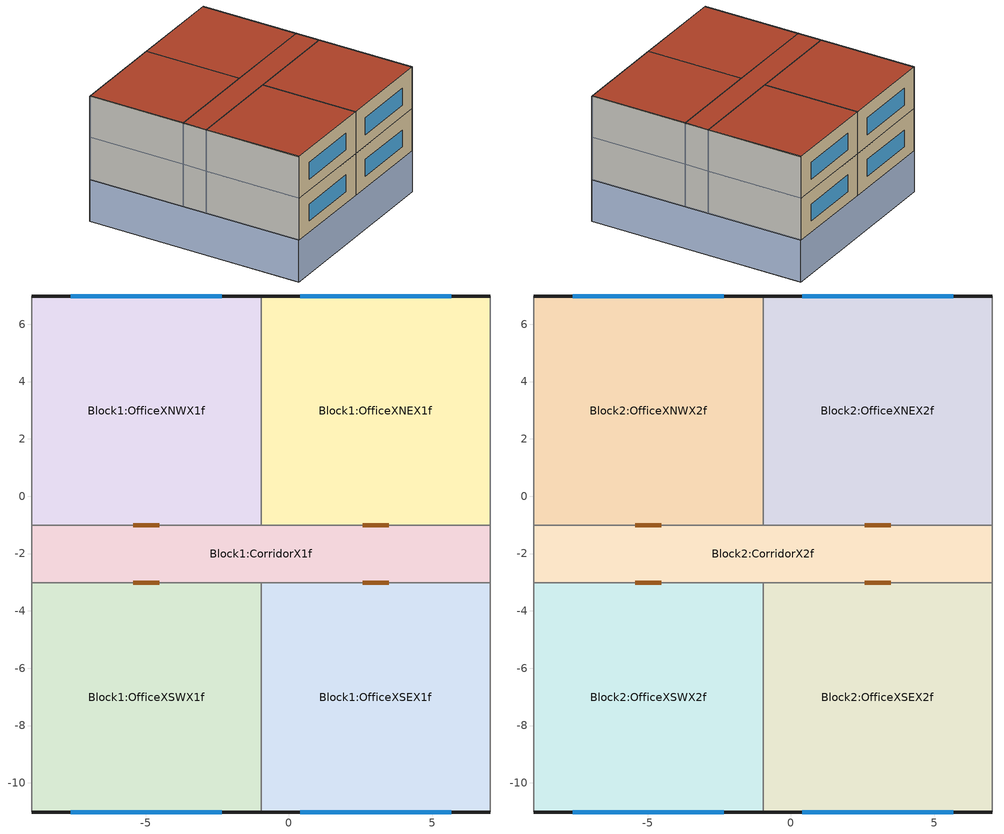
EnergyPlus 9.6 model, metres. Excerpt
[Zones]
Block1:OfficeXSWX1f
 floor adiabatic (Project internal floor): -0.98,-11.02 -8.98,-11.02 -8.98,-3.02 -0.98,-3.02 z3.5
 wall outside (Wall_layer): -8.98,-11.02 -0.98,-11.02 z3.5:7
 wall to Block1:OfficeXSEX1f (Project partition): -0.98,-11.02 -0.98,-3.02 z3.5:7
 wall to Block1:CorridorX1f (Project partition): -0.98,-3.02 -8.98,-3.02 z3.5:7
 wall adiabatic (Project partition): -8.98,-3.02 -8.98,-11.02 z3.5:7
 window (Trp LoE (e2=e5=.1) Clr 3mm/13mm Arg - 1002): -7.61,-11.02 -2.35,-11.02 z4.44:5.86
 door inside (Project internal door): -4.53,-3.02 -5.43,-3.02 z3.6:5.7
Block1:OfficeXSEX1f
 floor adiabatic (Project internal floor): 7.02,-11.02 -0.98,-11.02 -0.98,-3.02 7.02,-3.02 z3.5
 wall outside (Wall_layer): -0.98,-11.02 7.02,-11.02 z3.5:7
 wall adiabatic (Project partition): 7.02,-11.02 7.02,-3.02 z3.5:7
 wall to Block1:CorridorX1f (Project partition): 7.02,-3.02 -0.98,-3.02 z3.5:7
 window (Trp LoE (e2=e5=.1) Clr 3mm/13mm Arg - 1002): 0.39,-11.02 5.65,-11.02 z4.44:5.86
 door inside (Project internal door): 3.47,-3.02 2.57,-3.02 z3.6:5.7
Block1:CorridorX1f
 floor adiabatic (Project internal floor): 7.02,-3.02 -8.98,-3.02 -8.98,-1.02 7.02,-1.02 z3.5
 wall to Block1:OfficeXNWX1f (Project partition_Rev): -0.98,-1.02 -8.98,-1.02 z3.5:7
 wall to Block1:OfficeXNEX1f (Project partition_Rev): 7.02,-1.02 -0.98,-1.02 z3.5:7
 wall adiabatic (Project partition): 7.02,-3.02 7.02,-1.02 / -8.98,-1.02 -8.98,-3.02 z3.5:7
 door inside (Project internal door_Rev): -4.53,-1.02 -5.43,-1.02 / 3.47,-1.02 2.57,-1.02 z3.6:5.7
Block1:OfficeXNWX1f
 floor adiabatic (Project internal floor): -0.98,-1.02 -8.98,-1.02 -8.98,6.98 -0.98,6.98 z3.5
 wall outside (Wall_layer): -0.98,6.98 -8.98,6.98 z3.5:7
 wall to Block1:OfficeXNEX1f (Project partition): -0.98,-1.02 -0.98,6.98 z3.5:7
 wall adiabatic (Project partition): -8.98,6.98 -8.98,-1.02 z3.5:7
 window (Trp LoE (e2=e5=.1) Clr 3mm/13mm Arg - 1002): -2.35,6.98 -7.61,6.98 z4.44:5.86
Block1:OfficeXNEX1f
 floor adiabatic (Project internal floor): 7.02,-1.02 -0.98,-1.02 -0.98,6.98 7.02,6.98 z3.5
 wall outside (Wall_layer): 7.02,6.98 -0.98,6.98 z3.5:7
 wall adiabatic (Project partition): 7.02,-1.02 7.02,6.98 z3.5:7
 window (Trp LoE (e2=e5=.1) Clr 3mm/13mm Arg - 1002): 5.65,6.98 0.39,6.98 z4.44:5.86
Block2:OfficeXSWX2f
 floor to Block1:OfficeXSWX1f (Project internal floor_Reversed_Rev): -0.98,-11.02 -8.98,-11.02 -8.98,-3.02 -0.98,-3.02 z7
 wall outside (Wall_layer): -8.98,-11.02 -0.98,-11.02 z7:10.5
 wall to Block2:OfficeXSEX2f (Project partition): -0.98,-11.02 -0.98,-3.02 z7:10.5
 wall to Block2:CorridorX2f (Project partition): -0.98,-3.02 -8.98,-3.02 z7:10.5
 wall adiabatic (Project partition): -8.98,-3.02 -8.98,-11.02 z7:10.5
 window (Trp LoE (e2=e5=.1) Clr 3mm/13mm Arg - 1002): -7.61,-11.02 -2.35,-11.02 z7.94:9.36
 door inside (Project internal door): -4.53,-3.02 -5.43,-3.02 z7.1:9.2
 roof outside (Roof_layer): -8.98,-11.02 -0.98,-11.02 -0.98,-3.02 -8.98,-3.02 z10.5
Block2:OfficeXSEX2f
 floor to Block1:OfficeXSEX1f (Project internal floor_Reversed_Rev): 7.02,-11.02 -0.98,-11.02 -0.98,-3.02 7.02,-3.02 z7
 wall outside (Wall_layer): -0.98,-11.02 7.02,-11.02 z7:10.5
 wall adiabatic (Project partition): 7.02,-11.02 7.02,-3.02 z7:10.5
 wall to Block2:CorridorX2f (Project partition): 7.02,-3.02 -0.98,-3.02 z7:10.5
 window (Trp LoE (e2=e5=.1) Clr 3mm/13mm Arg - 1002): 0.39,-11.02 5.65,-11.02 z7.94:9.36
 door inside (Project internal door): 3.47,-3.02 2.57,-3.02 z7.1:9.2
 roof outside (Roof_layer): -0.98,-11.02 7.02,-11.02 7.02,-3.02 -0.98,-3.02 z10.5
Block2:OfficeXNWX2f
 floor to Block1:OfficeXNWX1f (Project internal floor_Reversed_Rev): -0.98,-1.02 -8.98,-1.02 -8.98,6.98 -0.98,6.98 z7
 wall outside (Wall_layer): -0.98,6.98 -8.98,6.98 z7:10.5
 wall to Block2:OfficeXNEX2f (Project partition): -0.98,-1.02 -0.98,6.98 z7:10.5
 wall adiabatic (Project partition): -8.98,6.98 -8.98,-1.02 z7:10.5
 wall to Block2:CorridorX2f (Project partition): -8.98,-1.02 -0.98,-1.02 z7:10.5
 window (Trp LoE (e2=e5=.1) Clr 3mm/13mm Arg - 1002): -2.35,6.98 -7.61,6.98 z7.94:9.36
 door inside (Project internal door): -5.43,-1.02 -4.53,-1.02 z7.1:9.2
 roof outside (Roof_layer): -8.98,-1.02 -0.98,-1.02 -0.98,6.98 -8.98,6.98 z10.5
Block2:OfficeXNEX2f
 floor to Block1:OfficeXNEX1f (Project internal floor_Reversed_Rev): 7.02,-1.02 -0.98,-1.02 -0.98,6.98 7.02,6.98 z7
 wall outside (Wall_layer): 7.02,6.98 -0.98,6.98 z7:10.5
 wall adiabatic (Project partition): 7.02,-1.02 7.02,6.98 z7:10.5
 wall to Block2:CorridorX2f (Project partition): -0.98,-1.02 7.02,-1.02 z7:10.5
 window (Trp LoE (e2=e5=.1) Clr 3mm/13mm Arg - 1002): 5.65,6.98 0.39,6.98 z7.94:9.36
 door inside (Project internal door): 2.57,-1.02 3.47,-1.02 z7.1:9.2
 roof outside (Roof_layer): -0.98,-1.02 7.02,-1.02 7.02,6.98 -0.98,6.98 z10.5
Block2:CorridorX2f
 floor to Block1:CorridorX1f (Project internal floor_Reversed_Rev): 7.02,-3.02 -8.98,-3.02 -8.98,-1.02 7.02,-1.02 z7
 wall adiabatic (Project partition): 7.02,-3.02 7.02,-1.02 / -8.98,-1.02 -8.98,-3.02 z7:10.5
 roof outside (Roof_layer): -8.98,-3.02 7.02,-3.02 7.02,-1.02 -8.98,-1.02 z10.5
shading: -9.08,6.98 -9.08,-11.02 / 7.12,-11.02 7.12,6.98 z3.5:10.5; -9.08,-11.02 7.12,-11.02 / 7.12,-11.02 7.12,6.98 / 7.12,6.98 -9.08,6.98 / -9.08,6.98 -9.08,-11.02 z0:3.5; 7.12,-11.02 -9.08,-11.02 -9.08,6.98 7.12,6.98 z0; -9.08,-11.02 7.12,-11.02 7.12,6.98 -9.08,6.98 z3.5
[Building]
Building: North Axis=0; Terrain=Suburbs; Loads Convergence Tolerance Value=0.04; Temperature Convergence Tolerance Value=0.4; Solar Distribution=FullExterior; Maximum Number of Warmup Days=25; Minimum Number of Warmup Days=6
[Site:Location]
Larnaca/Larnax Airp. - - MN8 WMO#=176090: Latitude {deg}=34.88; Longitude {deg}=33.63; Time Zone {hr}=2; Elevation {m}=3
[SizingPeriod:DesignDay] Day of Month=15; Humidity Condition Type=WetBulb; Barometric Pressure=97924.4; Rain Indicator=No; Snow Indicator=No
Name | Month | Day Type | Maximum DryBulb Temperature | Daily DryBulb Temperature Range | Wetbulb or DewPoint at Maximum DryBulb | Wind Speed | Wind Direction | Daylight Saving Time Indicator | Solar Model Indicator | Sky Clearness
Summer Design Day in Untitled (01-01:31-12) Giu | 6 | SummerDesignDay | 31.8 | 11.1 | 22.9 | 0 | 0 | Yes | ASHRAEClearSky | 0.98
Summer Design Day in Untitled (01-01:31-12) Lug | 7 | SummerDesignDay | 32.1 | 11 | 22.8 | 0 | 0 | Yes | ASHRAEClearSky | 0.98
Summer Design Day in Untitled (01-01:31-12) Ago | 8 | SummerDesignDay | 32.8 | 11.5 | 23.5 | 0 | 0 | Yes | ASHRAEClearSky | 0.98
Summer Design Day in Untitled (01-01:31-12) Set | 9 | SummerDesignDay | 29 | 11.5 | 20.2 | 0 | 0 | Yes | ASHRAEClearSky | 0.98
Winter Design Day in Untitled (01-01:31-12) | 1 | WinterDesignDay | -5.9 | 0 | -5.9 | 0.6 | 300 | No |  | 0
[Site:GroundTemperature:BuildingSurface]
18, 18, 18, 18, 18, 18, 18, 18, 18, 18, 18, 18
[Site:GroundTemperature:FCfactorMethod]
January Ground Temperature=1.99; February Ground Temperature=1.11; March Ground Temperature=2.67; April Ground Temperature=5.12; May Ground Temperature=11.52; June Ground Temperature=16.46; July Ground Temperature=19.79; August Ground Temperature=20.81; September Ground Temperature=19.08; October Ground Temperature=15.24; November Ground Temperature=10.12; December Ground Temperature=5.36
[Site:GroundTemperature:Shallow]
14, 14, 14, 14, 14, 14, 14, 14, 14, 14, 14, 14
[Site:GroundTemperature:Deep]
14, 14, 14, 14, 14, 14, 14, 14, 14, 14, 14, 14
[Site:GroundReflectance]
0.2, 0.2, 0.2, 0.2, 0.2, 0.2, 0.2, 0.2, 0.2, 0.2, 0.2, 0.2
[Site:GroundReflectance:SnowModifier]
2, 2
[Material] Roughness=Rough; Thermal Absorptance=0.9
Name | Thickness | Conductivity | Density | Specific Heat | Solar Absorptance | Visible Absorptance
Cast Concrete (Dense)_.1 | 0.1 | 1.4 | 2100 | 840 | 0.6 | 0.6
Gypsum Plasterboard_.025 | 0.025 | 0.25 | 900 | 1000 | 0.5 | 0.5
Painted Oak_.035 | 0.035 | 0.19 | 700 | 2390 | 0.5 | 0.5
Brickwork Outer_.1 | 0.1 | 0.84 | 1700 | 800 | 0.7 | 0.7
_InsulationEX_.01 | 0.499768 | 0.034 | 35 | 1400 | 0.6 | 0.6
Concrete Block (Medium)_.1 | 0.1 | 0.51 | 1400 | 1000 | 0.6 | 0.6
Gypsum Plastering_.013 | 0.013 | 0.4 | 1000 | 1000 | 0.5 | 0.5
Asphalt 1_.01 | 0.01 | 0.7 | 2100 | 1000 | 0.85 | 0.9
_InsulationEX_Roof_.01 | 0.679734 | 0.04 | 12 | 840 | 0.6 | 0.6
Plasterboard_.013 | 0.013 | 0.25 | 2800 | 896 | 0.5 | 0.5
[Material:NoMass] Roughness=Rough; Thermal Absorptance=0.9; Solar Absorptance=0.7; Visible Absorptance=0.7
Name | Thermal Resistance
5_RVAL_2; 6_RVAL_2 | 0.15
11_RVAL_3 | 0.18
[WindowMaterial:Glazing] Optical Data Type=SpectralAverage; Thickness=0.003; Infrared Transmittance at Normal Incidence=0; Conductivity=0.9; Dirt Correction Factor for Solar and Visible Transmittance=1
Name | Solar Transmittance at Normal Incidence | Front Side Solar Reflectance at Normal Incidence | Back Side Solar Reflectance at Normal Incidence | Visible Transmittance at Normal Incidence | Front Side Visible Reflectance at Normal Incidence | Back Side Visible Reflectance at Normal Incidence | Front Side Infrared Hemispherical Emissivity | Back Side Infrared Hemispherical Emissivity
2 | 0.837 | 0.075 | 0.075 | 0.898 | 0.081 | 0.081 | 0.84 | 0.84
40 | 0.63 | 0.19 | 0.22 | 0.85 | 0.056 | 0.079 | 0.84 | 0.1
41 | 0.63 | 0.22 | 0.19 | 0.85 | 0.079 | 0.056 | 0.1 | 0.84
[WindowMaterial:Gas]
1004: Gas Type=Argon; Thickness=0.013
[WindowMaterial:Blind]
20002: Slat Orientation=Horizontal; Slat Width=0.025; Slat Separation=0.01875; Slat Thickness=0.001; Slat Angle=45; Slat Conductivity=0.9; Slat Beam Solar Transmittance=0; Front Side Slat Beam Solar Reflectance=0.5; Back Side Slat Beam Solar Reflectance=0.5; Slat Diffuse Solar Transmittance=0; Front Side Slat Diffuse Solar Reflectance=0.5; Back Side Slat Diffuse Solar Reflectance=0.5; Slat Beam Visible Transmittance=0; Front Side Slat Beam Visible Reflectance=0.5; Back Side Slat Beam Visible Reflectance=0.5; Slat Diffuse Visible Transmittance=0; Front Side Slat Diffuse Visible Reflectance=0.5; Back Side Slat Diffuse Visible Reflectance=0.5; Slat Infrared Hemispherical Transmittance=0; Front Side Slat Infrared Hemispherical Emissivity=0.9; Back Side Slat Infrared Hemispherical Emissivity=0.9; Blind to Glass Distance=0.05; Blind Top Opening Multiplier=0.5; Blind Bottom Opening Multiplier=0.5; Blind Left Side Opening Multiplier=0.5; Blind Right Side Opening Multiplier=0.5; Minimum Slat Angle=0; Maximum Slat Angle=180
[Construction]
Project internal floor; Project internal floor_Reversed_Rev: Cast Concrete (Dense)_.1
Project partition: Gypsum Plasterboard_.025, 5_RVAL_2, Gypsum Plasterboard_.025
Project partition_Rev: Gypsum Plasterboard_.025, 6_RVAL_2, Gypsum Plasterboard_.025
Project internal door; Project internal door_Rev: Painted Oak_.035
Wall_layer: Brickwork Outer_.1, _InsulationEX_.01, Concrete Block (Medium)_.1, Gypsum Plastering_.013
Roof_layer: Asphalt 1_.01, _InsulationEX_Roof_.01, 11_RVAL_3, Plasterboard_.013
Trp LoE (e2=e5=.1) Clr 3mm/13mm Arg - 1002: 40, 1004, 2, 1004, 41
Trp LoE (e2=e5=.1) Clr 3mm/13mm Arg - 2002: 40, 1004, 2, 1004, 41, 20002
[Zone] Type=1; Multiplier=1; Zone Inside Convection Algorithm=TARP; Part of Total Floor Area=Yes
Name | Volume | Floor Area
Block1:OfficeXSWX1f; Block1:OfficeXSEX1f; Block1:OfficeXNWX1f; Block1:OfficeXNEX1f; Block2:OfficeXSWX2f; Block2:OfficeXSEX2f; Block2:OfficeXNWX2f; Block2:OfficeXNEX2f | 205.5664 | 60.4607
Block1:CorridorX1f; Block2:CorridorX2f | 99.6965 | 29.3225
[WindowShadingControl] Shading Type=InteriorBlind; Construction with Shading=Trp LoE (e2=e5=.1) Clr 3mm/13mm Arg - 2002; Shading Control Type=OnIfHighOutdoorAirTempAndHighHorizontalSolar; Schedule=_Summer_Ventilation; Setpoint=27.8409; Shading Control Is Scheduled=Yes; Glare Control Is Active=No; Type of Slat Angle Control for Blinds=FixedSlatAngle; Setpoint 2=120.402; Multiple Surface Control Type=Group
Name | Zone | Fenestration Surface 1
11001 | Block1:OfficeXSWX1f | Block1:OfficeXSWX1f_Wall_5_0_0_0_0_0_Win
21001 | Block1:OfficeXSEX1f | Block1:OfficeXSEX1f_Wall_5_0_0_0_0_0_Win
31001 | Block2:OfficeXSWX2f | Block2:OfficeXSWX2f_Wall_5_0_0_0_0_0_Win
41001 | Block2:OfficeXSEX2f | Block2:OfficeXSEX2f_Wall_5_0_0_0_0_0_Win
51001 | Block2:OfficeXNWX2f | Block2:OfficeXNWX2f_Wall_3_0_0_0_0_0_Win
61001 | Block2:OfficeXNEX2f | Block2:OfficeXNEX2f_Wall_3_0_0_0_0_0_Win
11002 | Block1:OfficeXNWX1f | Block1:OfficeXNWX1f_Wall_3_0_0_0_0_0_Win
11003 | Block1:OfficeXNEX1f | Block1:OfficeXNEX1f_Wall_3_0_0_0_0_0_Win
[PEOPLE] Number of People Schedule=16798-1_OpenOff_Occ; Number of People Calculation Method=People/Area; People per Floor Area=0.0588; Fraction Radiant=0.3; Sensible Heat Fraction=AutoCalculate; Carbon Dioxide Generation Rate=3.82e-08; Enable ASHRAE 55 Comfort Warnings=No; Mean Radiant Temperature Calculation Type=ZoneAveraged; Work Efficiency Schedule=Work efficiency; Clothing Insulation Calculation Method=ClothingInsulationSchedule; Air Velocity Schedule=Default Air Velocity for Comfort Calculations; Thermal Comfort Model 1 Type=Fanger
Name | Zone or ZoneList or Space or SpaceList | Activity Level Schedule | Clothing Insulation Schedule
People Block1:OfficeXSWX1f | Block1:OfficeXSWX1f | Activity Schedule 285 | Clothing Schedule 285
People Block1:OfficeXSEX1f | Block1:OfficeXSEX1f | Activity Schedule 292 | Clothing Schedule 292
People Block1:OfficeXNWX1f | Block1:OfficeXNWX1f | Activity Schedule 299 | Clothing Schedule 299
People Block1:OfficeXNEX1f | Block1:OfficeXNEX1f | Activity Schedule 306 | Clothing Schedule 306
People Block1:CorridorX1f | Block1:CorridorX1f | Activity Schedule 313 | Clothing Schedule 313
People Block2:OfficeXSWX2f | Block2:OfficeXSWX2f | Activity Schedule 337 | Clothing Schedule 337
People Block2:OfficeXSEX2f | Block2:OfficeXSEX2f | Activity Schedule 344 | Clothing Schedule 344
People Block2:OfficeXNWX2f | Block2:OfficeXNWX2f | Activity Schedule 351 | Clothing Schedule 351
People Block2:OfficeXNEX2f | Block2:OfficeXNEX2f | Activity Schedule 358 | Clothing Schedule 358
People Block2:CorridorX2f | Block2:CorridorX2f | Activity Schedule 365 | Clothing Schedule 365
[Lights] Schedule=16798-1_activationOcc; Design Level Calculation Method=Watts/Area; Watts per Zone Floor Area=8.60117; Return Air Fraction=0; Fraction Radiant=0.42; Fraction Visible=0.18; Fraction Replaceable=1
Name | Zone or ZoneList or Space or SpaceList | EndUse Subcategory
Block1:OfficeXSWX1f General lighting | Block1:OfficeXSWX1f | ELECTRIC EQUIPMENT#Block1:OfficeXSWX1f#GeneralLights
Block1:OfficeXSEX1f General lighting | Block1:OfficeXSEX1f | ELECTRIC EQUIPMENT#Block1:OfficeXSEX1f#GeneralLights
Block1:OfficeXNWX1f General lighting | Block1:OfficeXNWX1f | ELECTRIC EQUIPMENT#Block1:OfficeXNWX1f#GeneralLights
Block1:OfficeXNEX1f General lighting | Block1:OfficeXNEX1f | ELECTRIC EQUIPMENT#Block1:OfficeXNEX1f#GeneralLights
Block1:CorridorX1f General lighting | Block1:CorridorX1f | ELECTRIC EQUIPMENT#Block1:CorridorX1f#GeneralLights
Block2:OfficeXSWX2f General lighting | Block2:OfficeXSWX2f | ELECTRIC EQUIPMENT#Block2:OfficeXSWX2f#GeneralLights
Block2:OfficeXSEX2f General lighting | Block2:OfficeXSEX2f | ELECTRIC EQUIPMENT#Block2:OfficeXSEX2f#GeneralLights
Block2:OfficeXNWX2f General lighting | Block2:OfficeXNWX2f | ELECTRIC EQUIPMENT#Block2:OfficeXNWX2f#GeneralLights
Block2:OfficeXNEX2f General lighting | Block2:OfficeXNEX2f | ELECTRIC EQUIPMENT#Block2:OfficeXNEX2f#GeneralLights
Block2:CorridorX2f General lighting | Block2:CorridorX2f | ELECTRIC EQUIPMENT#Block2:CorridorX2f#GeneralLights
[OtherEquipment] Fuel Type=Electricity; Schedule=Office_OpenOff_Equip; Design Level Calculation Method=Watts/Area; Power per Zone Floor Area=11.77; Fraction Latent=0; Fraction Radiant=0.2; Fraction Lost=0; Carbon Dioxide Generation Rate=0; EndUse Subcategory=General
Name | Zone or ZoneList or Space or SpaceList
Block1:OfficeXSWX1f Equipment gain | Block1:OfficeXSWX1f
Block1:OfficeXSEX1f Equipment gain | Block1:OfficeXSEX1f
Block1:OfficeXNWX1f Equipment gain | Block1:OfficeXNWX1f
Block1:OfficeXNEX1f Equipment gain | Block1:OfficeXNEX1f
Block1:CorridorX1f Equipment gain | Block1:CorridorX1f
Block2:OfficeXSWX2f Equipment gain | Block2:OfficeXSWX2f
Block2:OfficeXSEX2f Equipment gain | Block2:OfficeXSEX2f
Block2:OfficeXNWX2f Equipment gain | Block2:OfficeXNWX2f
Block2:OfficeXNEX2f Equipment gain | Block2:OfficeXNEX2f
Block2:CorridorX2f Equipment gain | Block2:CorridorX2f
[ZoneContaminantSourceAndSink:Generic:Constant] Design Generation Rate=1e-06; Generation Schedule=16798-1_OpenOff_Occ; Design Removal Coefficient=0; Removal Schedule=16798-1_OpenOff_Occ
Name | Zone
Block1:OfficeXSWX1f Contaminant | Block1:OfficeXSWX1f
Block1:OfficeXSEX1f Contaminant | Block1:OfficeXSEX1f
Block1:OfficeXNWX1f Contaminant | Block1:OfficeXNWX1f
Block1:OfficeXNEX1f Contaminant | Block1:OfficeXNEX1f
Block1:CorridorX1f Contaminant | Block1:CorridorX1f
Block2:OfficeXSWX2f Contaminant | Block2:OfficeXSWX2f
Block2:OfficeXSEX2f Contaminant | Block2:OfficeXSEX2f
Block2:OfficeXNWX2f Contaminant | Block2:OfficeXNWX2f
Block2:OfficeXNEX2f Contaminant | Block2:OfficeXNEX2f
Block2:CorridorX2f Contaminant | Block2:CorridorX2f
[Daylighting:Controls] Daylighting Method=SplitFlux; Availability Schedule=On; Lighting Control Type=Continuous; Minimum Input Power Fraction for Continuous or ContinuousOff Dimming Control=0.1; Minimum Light Output Fraction for Continuous or ContinuousOff Dimming Control=0.1; Number of Stepped Control Steps=1; Probability Lighting will be Reset When Needed in Manual Stepped Control=1; Glare Calculation Azimuth Angle of View Direction Clockwise from Zone yAxis=0; Maximum Allowable Discomfort Glare Index=22; DElight Gridding Resolution=1; Fraction of Lights Controlled by Reference Point 1=1; Illuminance Setpoint at Reference Point 1=300
Name | Zone or Space | Glare Calculation Daylighting Reference Point | Daylighting Reference Point 1
Block1:OfficeXSWX1f | Block1:OfficeXSWX1f | Block1:OfficeXSWX1f Ref Point 1 | Block1:OfficeXSWX1f Ref Point 1
Block1:OfficeXSEX1f | Block1:OfficeXSEX1f | Block1:OfficeXSEX1f Ref Point 1 | Block1:OfficeXSEX1f Ref Point 1
Block1:OfficeXNWX1f | Block1:OfficeXNWX1f | Block1:OfficeXNWX1f Ref Point 1 | Block1:OfficeXNWX1f Ref Point 1
Block1:OfficeXNEX1f | Block1:OfficeXNEX1f | Block1:OfficeXNEX1f Ref Point 1 | Block1:OfficeXNEX1f Ref Point 1
Block1:CorridorX1f | Block1:CorridorX1f | Block1:CorridorX1f Ref Point 1 | Block1:CorridorX1f Ref Point 1
Block2:OfficeXSWX2f | Block2:OfficeXSWX2f | Block2:OfficeXSWX2f Ref Point 1 | Block2:OfficeXSWX2f Ref Point 1
Block2:OfficeXSEX2f | Block2:OfficeXSEX2f | Block2:OfficeXSEX2f Ref Point 1 | Block2:OfficeXSEX2f Ref Point 1
Block2:OfficeXNWX2f | Block2:OfficeXNWX2f | Block2:OfficeXNWX2f Ref Point 1 | Block2:OfficeXNWX2f Ref Point 1
Block2:OfficeXNEX2f | Block2:OfficeXNEX2f | Block2:OfficeXNEX2f Ref Point 1 | Block2:OfficeXNEX2f Ref Point 1
Block2:CorridorX2f | Block2:CorridorX2f | Block2:CorridorX2f Ref Point 1 | Block2:CorridorX2f Ref Point 1
[ZoneInfiltration:DesignFlowRate] Schedule=On 24/7; Design Flow Rate Calculation Method=AirChanges/Hour; Air Changes per Hour=0.2; Constant Term Coefficient=1; Temperature Term Coefficient=0; Velocity Term Coefficient=0; Velocity Squared Term Coefficient=0
Name | Zone or ZoneList | Design Flow Rate
Block1:OfficeXSWX1f Infiltration | Block1:OfficeXSWX1f | 0.039971
Block1:OfficeXSEX1f Infiltration | Block1:OfficeXSEX1f | 0.039971
Block1:OfficeXNWX1f Infiltration | Block1:OfficeXNWX1f | 0.039971
Block1:OfficeXNEX1f Infiltration | Block1:OfficeXNEX1f | 0.039971
Block1:CorridorX1f Infiltration | Block1:CorridorX1f | 0.019385
Block2:OfficeXSWX2f Infiltration | Block2:OfficeXSWX2f | 0.039971
Block2:OfficeXSEX2f Infiltration | Block2:OfficeXSEX2f | 0.039971
Block2:OfficeXNWX2f Infiltration | Block2:OfficeXNWX2f | 0.039971
Block2:OfficeXNEX2f Infiltration | Block2:OfficeXNEX2f | 0.039971
Block2:CorridorX2f Infiltration | Block2:CorridorX2f | 0.019385
[ZoneVentilation:DesignFlowRate] Schedule=_Summer_Ventilation; Design Flow Rate Calculation Method=AirChanges/Hour; Air Changes per Hour=0.272749; Ventilation Type=NATURAL; Fan Pressure Rise=0; Fan Total Efficiency=1; Constant Term Coefficient=1; Temperature Term Coefficient=0; Velocity Term Coefficient=0; Velocity Squared Term Coefficient=0; Minimum Indoor Temperature=24; Maximum Indoor Temperature=100; Delta Temperature=0; Minimum Outdoor Temperature=-100; Maximum Outdoor Temperature=28; Maximum Wind Speed=40
Name | Zone or ZoneList | Design Flow Rate
Block1:OfficeXSWX1f Nat Vent | Block1:OfficeXSWX1f | 0.342611
Block1:OfficeXSEX1f Nat Vent | Block1:OfficeXSEX1f | 0.342611
Block1:OfficeXNWX1f Nat Vent | Block1:OfficeXNWX1f | 0.342611
Block1:OfficeXNEX1f Nat Vent | Block1:OfficeXNEX1f | 0.342611
Block1:CorridorX1f Nat Vent | Block1:CorridorX1f | 0.166161
Block2:OfficeXSWX2f Nat Vent | Block2:OfficeXSWX2f | 0.342611
Block2:OfficeXSEX2f Nat Vent | Block2:OfficeXSEX2f | 0.342611
Block2:OfficeXNWX2f Nat Vent | Block2:OfficeXNWX2f | 0.342611
Block2:OfficeXNEX2f Nat Vent | Block2:OfficeXNEX2f | 0.342611
Block2:CorridorX2f Nat Vent | Block2:CorridorX2f | 0.166161
[DesignSpecification:OutdoorAir] Outdoor Air Method=Sum; Outdoor Air Flow per Person=0.008; Outdoor Air Flow per Zone Floor Area=.0008; Outdoor Air Flow per Zone=0; Outdoor Air Flow Air Changes per Hour=0; Outdoor Air Schedule=16798-1_activationOcc
Block1:OfficeXSWX1f; Block1:OfficeXSEX1f; Block1:OfficeXNWX1f; Block1:OfficeXNEX1f; Block1:CorridorX1f; Block2:OfficeXSWX2f; Block2:OfficeXSEX2f; Block2:OfficeXNWX2f; Block2:OfficeXNEX2f; Block2:CorridorX2f
[DesignSpecification:ZoneAirDistribution] Zone Air Distribution Effectiveness in Cooling Mode=1; Zone Air Distribution Effectiveness in Heating Mode=1
Block1:OfficeXSWX1f; Block1:OfficeXSEX1f; Block1:OfficeXNWX1f; Block1:OfficeXNEX1f; Block1:CorridorX1f; Block2:OfficeXSWX2f; Block2:OfficeXSEX2f; Block2:OfficeXNWX2f; Block2:OfficeXNEX2f; Block2:CorridorX2f
[Sizing:Zone] Zone Cooling Design Supply Air Temperature Input Method=SupplyAirTemperature; Zone Cooling Design Supply Air Temperature=12; Zone Cooling Design Supply Air Temperature Difference=0; Zone Heating Design Supply Air Temperature Input Method=SupplyAirTemperature; Zone Heating Design Supply Air Temperature=35; Zone Heating Design Supply Air Temperature Difference=0; Zone Cooling Design Supply Air Humidity Ratio=0.0077; Zone Heating Design Supply Air Humidity Ratio=0.0156; Zone Heating Sizing Factor=1.25; Zone Cooling Sizing Factor=1.15; Cooling Design Air Flow Method=DesignDay; Cooling Minimum Air Flow Fraction=0; Heating Design Air Flow Method=DesignDay
Name | Design Specification Outdoor Air Object | Design Specification Zone Air Distribution Object
Block1:OfficeXSWX1f | Block1:OfficeXSWX1f | Block1:OfficeXSWX1f
Block1:OfficeXSEX1f | Block1:OfficeXSEX1f | Block1:OfficeXSEX1f
Block1:OfficeXNWX1f | Block1:OfficeXNWX1f | Block1:OfficeXNWX1f
Block1:OfficeXNEX1f | Block1:OfficeXNEX1f | Block1:OfficeXNEX1f
Block1:CorridorX1f | Block1:CorridorX1f | Block1:CorridorX1f
Block2:OfficeXSWX2f | Block2:OfficeXSWX2f | Block2:OfficeXSWX2f
Block2:OfficeXSEX2f | Block2:OfficeXSEX2f | Block2:OfficeXSEX2f
Block2:OfficeXNWX2f | Block2:OfficeXNWX2f | Block2:OfficeXNWX2f
Block2:OfficeXNEX2f | Block2:OfficeXNEX2f | Block2:OfficeXNEX2f
Block2:CorridorX2f | Block2:CorridorX2f | Block2:CorridorX2f
[ZoneControl:Thermostat] Control Type Schedule=Zone Control Type Sched
Name | Zone or ZoneList | Control 1
Block1:OfficeXSWX1f Thermostat | Block1:OfficeXSWX1f | Dual Setpoint - Zone Block1:OfficeXSWX1f
Block1:OfficeXSEX1f Thermostat | Block1:OfficeXSEX1f | Dual Setpoint - Zone Block1:OfficeXSEX1f
Block1:OfficeXNWX1f Thermostat | Block1:OfficeXNWX1f | Dual Setpoint - Zone Block1:OfficeXNWX1f
Block1:OfficeXNEX1f Thermostat | Block1:OfficeXNEX1f | Dual Setpoint - Zone Block1:OfficeXNEX1f
Block1:CorridorX1f Thermostat | Block1:CorridorX1f | Dual Setpoint - Zone Block1:CorridorX1f
Block2:OfficeXSWX2f Thermostat | Block2:OfficeXSWX2f | Dual Setpoint - Zone Block2:OfficeXSWX2f
Block2:OfficeXSEX2f Thermostat | Block2:OfficeXSEX2f | Dual Setpoint - Zone Block2:OfficeXSEX2f
Block2:OfficeXNWX2f Thermostat | Block2:OfficeXNWX2f | Dual Setpoint - Zone Block2:OfficeXNWX2f
Block2:OfficeXNEX2f Thermostat | Block2:OfficeXNEX2f | Dual Setpoint - Zone Block2:OfficeXNEX2f
Block2:CorridorX2f Thermostat | Block2:CorridorX2f | Dual Setpoint - Zone Block2:CorridorX2f
[ThermostatSetpoint:DualSetpoint]
Name | Heating Setpoint Temperature Schedule | Cooling Setpoint Temperature Schedule
Dual Setpoint - Zone Block1:OfficeXSWX1f | Block1:OfficeXSWX1f Heating Setpoint Schedule | Block1:OfficeXSWX1f Cooling SP Sch
Dual Setpoint - Zone Block1:OfficeXSEX1f | Block1:OfficeXSEX1f Heating Setpoint Schedule | Block1:OfficeXSEX1f Cooling SP Sch
Dual Setpoint - Zone Block1:OfficeXNWX1f | Block1:OfficeXNWX1f Heating Setpoint Schedule | Block1:OfficeXNWX1f Cooling SP Sch
Dual Setpoint - Zone Block1:OfficeXNEX1f | Block1:OfficeXNEX1f Heating Setpoint Schedule | Block1:OfficeXNEX1f Cooling SP Sch
Dual Setpoint - Zone Block1:CorridorX1f | Block1:CorridorX1f Heating Setpoint Schedule | Block1:CorridorX1f Cooling SP Sch
Dual Setpoint - Zone Block2:OfficeXSWX2f | Block2:OfficeXSWX2f Heating Setpoint Schedule | Block2:OfficeXSWX2f Cooling SP Sch
Dual Setpoint - Zone Block2:OfficeXSEX2f | Block2:OfficeXSEX2f Heating Setpoint Schedule | Block2:OfficeXSEX2f Cooling SP Sch
Dual Setpoint - Zone Block2:OfficeXNWX2f | Block2:OfficeXNWX2f Heating Setpoint Schedule | Block2:OfficeXNWX2f Cooling SP Sch
Dual Setpoint - Zone Block2:OfficeXNEX2f | Block2:OfficeXNEX2f Heating Setpoint Schedule | Block2:OfficeXNEX2f Cooling SP Sch
Dual Setpoint - Zone Block2:CorridorX2f | Block2:CorridorX2f Heating Setpoint Schedule | Block2:CorridorX2f Cooling SP Sch
[ZoneHVAC:IdealLoadsAirSystem] Maximum Heating Supply Air Temperature=35; Minimum Cooling Supply Air Temperature=12; Maximum Heating Supply Air Humidity Ratio=0.0156; Minimum Cooling Supply Air Humidity Ratio=0.0077; Heating Limit=LimitCapacity; Maximum Heating Air Flow Rate=Autosize; Maximum Sensible Heating Capacity=Autosize; Cooling Limit=LimitFlowRateAndCapacity; Maximum Cooling Air Flow Rate=Autosize; Maximum Total Cooling Capacity=Autosize; Dehumidification Control Type=Humidistat; Humidification Control Type=None; Outdoor Air Economizer Type=NoEconomizer; Heat Recovery Type=Sensible; Sensible Heat Recovery Effectiveness=0.9; Latent Heat Recovery Effectiveness=0.65
Name | Heating Availability Schedule | Cooling Availability Schedule | Design Specification Outdoor Air Object
Block1:OfficeXSWX1f Ideal Loads Air | Block1:OfficeXSWX1f Heating Availability Sch | Block1:OfficeXSWX1f Cooling Availability Sch | Block1:OfficeXSWX1f
Block1:OfficeXSEX1f Ideal Loads Air | Block1:OfficeXSEX1f Heating Availability Sch | Block1:OfficeXSEX1f Cooling Availability Sch | Block1:OfficeXSEX1f
Block1:OfficeXNWX1f Ideal Loads Air | Block1:OfficeXNWX1f Heating Availability Sch | Block1:OfficeXNWX1f Cooling Availability Sch | Block1:OfficeXNWX1f
Block1:OfficeXNEX1f Ideal Loads Air | Block1:OfficeXNEX1f Heating Availability Sch | Block1:OfficeXNEX1f Cooling Availability Sch | Block1:OfficeXNEX1f
Block1:CorridorX1f Ideal Loads Air | Block1:CorridorX1f Heating Availability Sch | Block1:CorridorX1f Cooling Availability Sch | Block1:CorridorX1f
Block2:OfficeXSWX2f Ideal Loads Air | Block2:OfficeXSWX2f Heating Availability Sch | Block2:OfficeXSWX2f Cooling Availability Sch | Block2:OfficeXSWX2f
Block2:OfficeXSEX2f Ideal Loads Air | Block2:OfficeXSEX2f Heating Availability Sch | Block2:OfficeXSEX2f Cooling Availability Sch | Block2:OfficeXSEX2f
Block2:OfficeXNWX2f Ideal Loads Air | Block2:OfficeXNWX2f Heating Availability Sch | Block2:OfficeXNWX2f Cooling Availability Sch | Block2:OfficeXNWX2f
Block2:OfficeXNEX2f Ideal Loads Air | Block2:OfficeXNEX2f Heating Availability Sch | Block2:OfficeXNEX2f Cooling Availability Sch | Block2:OfficeXNEX2f
Block2:CorridorX2f Ideal Loads Air | Block2:CorridorX2f Heating Availability Sch | Block2:CorridorX2f Cooling Availability Sch | Block2:CorridorX2f
[Zone equipment]
Block1:OfficeXSWX1f: Block1:OfficeXSWX1f Ideal Loads Air
Block1:OfficeXSEX1f: Block1:OfficeXSEX1f Ideal Loads Air
Block1:OfficeXNWX1f: Block1:OfficeXNWX1f Ideal Loads Air
Block1:OfficeXNEX1f: Block1:OfficeXNEX1f Ideal Loads Air
Block1:CorridorX1f: Block1:CorridorX1f Ideal Loads Air
Block2:OfficeXSWX2f: Block2:OfficeXSWX2f Ideal Loads Air
Block2:OfficeXSEX2f: Block2:OfficeXSEX2f Ideal Loads Air
Block2:OfficeXNWX2f: Block2:OfficeXNWX2f Ideal Loads Air
Block2:OfficeXNEX2f: Block2:OfficeXNEX2f Ideal Loads Air
Block2:CorridorX2f: Block2:CorridorX2f Ideal Loads Air
[EnergyManagementSystem:Sensor]
ZoneTemp_Sensor_Block1_OfficeXSWX1f: Block1:OfficeXSWX1f; Zone Mean Air Temperature
ZoneTemp_Sensor_Block1_OfficeXSEX1f: Block1:OfficeXSEX1f; Zone Mean Air Temperature
ZoneTemp_Sensor_Block1_OfficeXNWX1f: Block1:OfficeXNWX1f; Zone Mean Air Temperature
ZoneTemp_Sensor_Block1_OfficeXNEX1f: Block1:OfficeXNEX1f; Zone Mean Air Temperature
ZoneTemp_Sensor_Block1_CorridorX1f: Block1:CorridorX1f; Zone Mean Air Temperature
ZoneTemp_Sensor_Block2_OfficeXSWX2f: Block2:OfficeXSWX2f; Zone Mean Air Temperature
ZoneTemp_Sensor_Block2_OfficeXSEX2f: Block2:OfficeXSEX2f; Zone Mean Air Temperature
ZoneTemp_Sensor_Block2_OfficeXNWX2f: Block2:OfficeXNWX2f; Zone Mean Air Temperature
ZoneTemp_Sensor_Block2_OfficeXNEX2f: Block2:OfficeXNEX2f; Zone Mean Air Temperature
ZoneTemp_Sensor_Block2_CorridorX2f: Block2:CorridorX2f; Zone Mean Air Temperature
T_out_sensor: Environment; Site Outdoor Air Drybulb Temperature
Rad_sensor: Environment; Site Direct Solar Radiation Rate per Area
DistrictHeating_sensor: Facility; DistrictHeating:Facility
DistrictCooling_sensor: Facility; DistrictCooling:Facility
Electricity_sensor: Facility; Electricity:Facility
CoolingAvail_Block1_OfficeXSWX1f: Block1:OfficeXSWX1f Cooling Availability Sch; Schedule Value
CoolingAvail_Block1_OfficeXSEX1f: Block1:OfficeXSEX1f Cooling Availability Sch; Schedule Value
CoolingAvail_Block1_OfficeXNWX1f: Block1:OfficeXNWX1f Cooling Availability Sch; Schedule Value
CoolingAvail_Block1_OfficeXNEX1f: Block1:OfficeXNEX1f Cooling Availability Sch; Schedule Value
CoolingAvail_Block2_OfficeXSWX2f: Block2:OfficeXSWX2f Cooling Availability Sch; Schedule Value
CoolingAvail_Block2_OfficeXSEX2f: Block2:OfficeXSEX2f Cooling Availability Sch; Schedule Value
CoolingAvail_Block2_OfficeXNWX2f: Block2:OfficeXNWX2f Cooling Availability Sch; Schedule Value
CoolingAvail_Block2_OfficeXNEX2f: Block2:OfficeXNEX2f Cooling Availability Sch; Schedule Value
GHI_sensor: Environment; Site Horizontal Infrared Radiation Rate per Area
[EnergyManagementSystem:Actuator]
VentControl_SummerSchedule: _Summer_Ventilation; Schedule:Compact; Schedule Value
[EnergyManagementSystem:ProgramCallingManager]
Assign_Temp_FMU_Manager: AfterPredictorAfterHVACManagers; Assign_Temp_FMU
Assign_Energy_Variables_Manager: AfterPredictorAfterHVACManagers; Assign_Energy_Variables
NAT_VENT_MANAGER: InsideHVACSystemIterationLoop; NAT_VENT_LOGIC
NIGHT_FLUSH_MANAGER_Block1_OfficeXSWX1f: AfterPredictorAfterHVACManagers; NIGHT_FLUSH_LOGIC_Block1_OfficeXSWX1f
NIGHT_FLUSH_MANAGER_Block1_OfficeXSEX1f: AfterPredictorAfterHVACManagers; NIGHT_FLUSH_LOGIC_Block1_OfficeXSEX1f
NIGHT_FLUSH_MANAGER_Block1_OfficeXNWX1f: AfterPredictorAfterHVACManagers; NIGHT_FLUSH_LOGIC_Block1_OfficeXNWX1f
NIGHT_FLUSH_MANAGER_Block1_OfficeXNEX1f: AfterPredictorAfterHVACManagers; NIGHT_FLUSH_LOGIC_Block1_OfficeXNEX1f
NIGHT_FLUSH_MANAGER_Block2_OfficeXSWX2f: AfterPredictorAfterHVACManagers; NIGHT_FLUSH_LOGIC_Block2_OfficeXSWX2f
NIGHT_FLUSH_MANAGER_Block2_OfficeXSEX2f: AfterPredictorAfterHVACManagers; NIGHT_FLUSH_LOGIC_Block2_OfficeXSEX2f
NIGHT_FLUSH_MANAGER_Block2_OfficeXNWX2f: AfterPredictorAfterHVACManagers; NIGHT_FLUSH_LOGIC_Block2_OfficeXNWX2f
NIGHT_FLUSH_MANAGER_Block2_OfficeXNEX2f: AfterPredictorAfterHVACManagers; NIGHT_FLUSH_LOGIC_Block2_OfficeXNEX2f
[EnergyManagementSystem:Program]
Assign_Temp_FMU: Set ZoneTemp_Block1_OfficeXSWX1f = ZoneTemp_Sensor_Block1_OfficeXSWX1f; Set ZoneTemp_Block1_OfficeXSEX1f = ZoneTemp_Sensor_Block1_OfficeXSEX1f; Set ZoneTemp_Block1_OfficeXNWX1f = ZoneTemp_Sensor_Block1_OfficeXNWX1f; Set ZoneTemp_Block1_OfficeXNEX1f = ZoneTemp_Sensor_Block1_OfficeXNEX1f; Set ZoneTemp_Block1_CorridorX1f = ZoneTemp_Sensor_Block1_CorridorX1f; Set ZoneTemp_Block2_OfficeXSWX2f = ZoneTemp_Sensor_Block2_OfficeXSWX2f; Set ZoneTemp_Block2_OfficeXSEX2f = ZoneTemp_Sensor_Block2_OfficeXSEX2f; Set ZoneTemp_Block2_OfficeXNWX2f = ZoneTemp_Sensor_Block2_OfficeXNWX2f; Set ZoneTemp_Block2_OfficeXNEX2f = ZoneTemp_Sensor_Block2_OfficeXNEX2f; Set ZoneTemp_Block2_CorridorX2f = ZoneTemp_Sensor_Block2_CorridorX2f; Set ZoneTemp_T_out = T_out_sensor
Assign_Energy_Variables: Set Electricity = Electricity_sensor; Set DistrictHeating = DistrictHeating_sensor; Set DistrictCooling = DistrictCooling_sensor
NAT_VENT_LOGIC: IF (ZoneTemp_Sensor_Block1_OfficeXSWX1f > 26.0 && CoolingAvail_Block1_OfficeXSWX1f == 0.0); SET VentControl_SummerSchedule = 1.0; ELSEIF (ZoneTemp_Sensor_Block1_OfficeXSEX1f > 26.0 && CoolingAvail_Block1_OfficeXSEX1f == 0.0); SET VentControl_SummerSchedule = 1.0; ELSEIF (ZoneTemp_Sensor_Block1_OfficeXNWX1f > 26.0 && CoolingAvail_Block1_OfficeXNWX1f == 0.0); SET VentControl_SummerSchedule = 1.0; ELSEIF (ZoneTemp_Sensor_Block1_OfficeXNEX1f > 26.0 && CoolingAvail_Block1_OfficeXNEX1f == 0.0); SET VentControl_SummerSchedule = 1.0; ELSEIF (ZoneTemp_Sensor_Block2_OfficeXSWX2f > 26.0 && CoolingAvail_Block2_OfficeXSWX2f == 0.0); SET VentControl_SummerSchedule = 1.0; ELSEIF (ZoneTemp_Sensor_Block2_OfficeXSEX2f > 26.0 && CoolingAvail_Block2_OfficeXSEX2f == 0.0); SET VentControl_SummerSchedule = 1.0; ELSEIF (ZoneTemp_Sensor_Block2_OfficeXNWX2f > 26.0 && CoolingAvail_Block2_OfficeXNWX2f == 0.0); SET VentControl_SummerSchedule = 1.0; ELSEIF (ZoneTemp_Sensor_Block2_OfficeXNEX2f > 26.0 && CoolingAvail_Block2_OfficeXNEX2f == 0.0); SET VentControl_SummerSchedule = 1.0; ELSE; SET VentControl_SummerSchedule = 0.0; ENDIF
NIGHT_FLUSH_LOGIC_Block1_OfficeXSWX1f: IF (Hour >= 22.0 || Hour < 6.0); IF (ZoneTemp_Sensor_Block1_OfficeXSWX1f > 26.0 && T_out_sensor < ZoneTemp_Sensor_Block1_OfficeXSWX1f); SET VentControl_SummerSchedule = 1.0; ELSE; SET VentControl_SummerSchedule = 0.0; ENDIF; ELSE; SET VentControl_SummerSchedule = 0.0; ENDIF
NIGHT_FLUSH_LOGIC_Block1_OfficeXSEX1f: IF (Hour >= 22.0 || Hour < 6.0); IF (ZoneTemp_Sensor_Block1_OfficeXSEX1f > 26.0 && T_out_sensor < ZoneTemp_Sensor_Block1_OfficeXSEX1f); SET VentControl_SummerSchedule = 1.0; ELSE; SET VentControl_SummerSchedule = 0.0; ENDIF; ELSE; SET VentControl_SummerSchedule = 0.0; ENDIF
NIGHT_FLUSH_LOGIC_Block1_OfficeXNWX1f: IF (Hour >= 22.0 || Hour < 6.0); IF (ZoneTemp_Sensor_Block1_OfficeXNWX1f > 26.0 && T_out_sensor < ZoneTemp_Sensor_Block1_OfficeXNWX1f); SET VentControl_SummerSchedule = 1.0; ELSE; SET VentControl_SummerSchedule = 0.0; ENDIF; ELSE; SET VentControl_SummerSchedule = 0.0; ENDIF
NIGHT_FLUSH_LOGIC_Block1_OfficeXNEX1f: IF (Hour >= 22.0 || Hour < 6.0); IF (ZoneTemp_Sensor_Block1_OfficeXNEX1f > 26.0 && T_out_sensor < ZoneTemp_Sensor_Block1_OfficeXNEX1f); SET VentControl_SummerSchedule = 1.0; ELSE; SET VentControl_SummerSchedule = 0.0; ENDIF; ELSE; SET VentControl_SummerSchedule = 0.0; ENDIF
NIGHT_FLUSH_LOGIC_Block2_OfficeXSWX2f: IF (Hour >= 22.0 || Hour < 6.0); IF (ZoneTemp_Sensor_Block2_OfficeXSWX2f > 26.0 && T_out_sensor < ZoneTemp_Sensor_Block2_OfficeXSWX2f); SET VentControl_SummerSchedule = 1.0; ELSE; SET VentControl_SummerSchedule = 0.0; ENDIF; ELSE; SET VentControl_SummerSchedule = 0.0; ENDIF
NIGHT_FLUSH_LOGIC_Block2_OfficeXSEX2f: IF (Hour >= 22.0 || Hour < 6.0); IF (ZoneTemp_Sensor_Block2_OfficeXSEX2f > 26.0 && T_out_sensor < ZoneTemp_Sensor_Block2_OfficeXSEX2f); SET VentControl_SummerSchedule = 1.0; ELSE; SET VentControl_SummerSchedule = 0.0; ENDIF; ELSE; SET VentControl_SummerSchedule = 0.0; ENDIF
NIGHT_FLUSH_LOGIC_Block2_OfficeXNWX2f: IF (Hour >= 22.0 || Hour < 6.0); IF (ZoneTemp_Sensor_Block2_OfficeXNWX2f > 26.0 && T_out_sensor < ZoneTemp_Sensor_Block2_OfficeXNWX2f); SET VentControl_SummerSchedule = 1.0; ELSE; SET VentControl_SummerSchedule = 0.0; ENDIF; ELSE; SET VentControl_SummerSchedule = 0.0; ENDIF
NIGHT_FLUSH_LOGIC_Block2_OfficeXNEX2f: IF (Hour >= 22.0 || Hour < 6.0); IF (ZoneTemp_Sensor_Block2_OfficeXNEX2f > 26.0 && T_out_sensor < ZoneTemp_Sensor_Block2_OfficeXNEX2f); SET VentControl_SummerSchedule = 1.0; ELSE; SET VentControl_SummerSchedule = 0.0; ENDIF; ELSE; SET VentControl_SummerSchedule = 0.0; ENDIF
[ExternalInterface:FunctionalMockupUnitExport:From:Variable]
Block1:OfficeXSWX1f: Zone Mean Air Temperature, T_Block1_OfficeXSWX1f
Block1:OfficeXSEX1f: Zone Mean Air Temperature, T_Block1_OfficeXSEX1f
Block1:OfficeXNWX1f: Zone Mean Air Temperature, T_Block1_OfficeXNWX1f
Block1:OfficeXNEX1f: Zone Mean Air Temperature, T_Block1_OfficeXNEX1f
Block1:CorridorX1f: Zone Mean Air Temperature, T_Block1_CorridorX1f
Block2:OfficeXSWX2f: Zone Mean Air Temperature, T_Block2_OfficeXSWX2f
Block2:OfficeXSEX2f: Zone Mean Air Temperature, T_Block2_OfficeXSEX2f
Block2:OfficeXNWX2f: Zone Mean Air Temperature, T_Block2_OfficeXNWX2f
Block2:OfficeXNEX2f: Zone Mean Air Temperature, T_Block2_OfficeXNEX2f
Block2:CorridorX2f: Zone Mean Air Temperature, T_Block2_CorridorX2f
Environment: Site Outdoor Air Drybulb Temperature, T_out
EMS, DistrictHeating, DistrictHeating
EMS, DistrictCooling, DistrictCooling
EMS, Electricity, Electricity
Environment, Site Wind Speed, Wind_Speed
Environment, Site Wind Direction, Wind_Direction
Environment, Site Direct Solar Radiation Rate per Area, DNI
[EnergyManagementSystem:OutputVariable] Type of Data in Variable=Summed; Update Frequency=SystemTimestep
Name | EMS Variable
Electricity | Electricity
DistrictHeating | DistrictHeating
DistrictCooling | DistrictCooling
[Schedule:Day:Hourly]
Summer Control Type Day Sch; Winter Control Type Day Sch: 4, 4, 4, 4, 4, 4, 4, 4, 4, 4, 4, 4, 4, 4, 4, 4, 4, 4, 4, 4, 4, 4, 4, 4
[Schedule:Week:Daily]
Summer Control Type Week Sch: Summer Control Type Day Sch, Summer Control Type Day Sch, Summer Control Type Day Sch, Summer Control Type Day Sch, Summer Control Type Day Sch, Summer Control Type Day Sch, Summer Control Type Day Sch, Summer Control Type Day Sch, Summer Control Type Day Sch, Summer Control Type Day Sch, Summer Control Type Day Sch, Summer Control Type Day Sch
Winter Control Type Week Sch: Winter Control Type Day Sch, Winter Control Type Day Sch, Winter Control Type Day Sch, Winter Control Type Day Sch, Winter Control Type Day Sch, Winter Control Type Day Sch, Winter Control Type Day Sch, Winter Control Type Day Sch, Winter Control Type Day Sch, Winter Control Type Day Sch, Winter Control Type Day Sch, Winter Control Type Day Sch
[Schedule:Year]
Zone Control Type Sched: Winter Control Type Week Sch, 1, 1, 3, 31, Summer Control Type Week Sch, 4, 1, 9, 30, Winter Control Type Week Sch, 10, 1, 12, 31
[Schedule:Compact]
On; On 24/7: Through: 12/31, For: AllDays, Until: 24:00, 1
Work efficiency: Through: 12/31, For: AllDays, Until: 24:00, 0
Office_OpenOff_Equip: Through: 31 Dec, For: Weekdays SummerDesignDay, Until: 07:00, 0.05394, Until: 20:00, 1, Until: 24:00, 0.05394, For: Weekends, Until: 24:00, 0.05394, For: Holidays, Until: 24:00, 0.05394, For: WinterDesignDay AllOtherDays, Until: 24:00, 0
Default Air Velocity for Comfort Calculations: Through: 12/31, For: AllDays, Until: 24:00, 0.137
_Summer_Ventilation: Through: 15 Apr, For: AllDays, Until: 24:00, 0, Through: 14 Oct, For: AllDays, Until: 24:00, 1, Through: 31 Dec, For: AllDays, Until: 24:00, 0
16798-1_activationOcc: Through: 31 Dec, For: Weekdays SummerDesignDay, Until: 08:00, 0, Until: 19:00, 1, Until: 24:00, 0, For: Weekends, Until: 24:00, 0, For: Holidays, Until: 24:00, 0, For: WinterDesignDay AllOtherDays, Until: 24:00, 0
16798-1_OpenOff_Occ: Through: 31 Dec, For: Weekdays SummerDesignDay, Until: 08:00, 0, Until: 09:00, 0.25, Until: 11:00, 0.6, Until: 13:00, 0.7, Until: 14:00, 0.4, Until: 15:00, 0.6, Until: 17:00, 0.7, Until: 18:00, 0.6, Until: 19:00, 0.2, Until: 24:00, 0, For: Weekends, Until: 24:00, 0, For: Holidays, Until: 24:00, 0, For: WinterDesignDay AllOtherDays, Until: 24:00, 0
Activity Schedule 285; Activity Schedule 292; Activity Schedule 299; Activity Schedule 306; Activity Schedule 313; Activity Schedule 337; Activity Schedule 344; Activity Schedule 351; Activity Schedule 358; Activity Schedule 365: Through: 12/31, For: AllDays, Until: 24:00, 110.7
Clothing Schedule 285; Clothing Schedule 292; Clothing Schedule 299; Clothing Schedule 306; Clothing Schedule 313; Clothing Schedule 337; Clothing Schedule 344; Clothing Schedule 351; Clothing Schedule 358; Clothing Schedule 365: Through: 4/1, For: AllDays, Until: 24:00, 1, Through: 9/30, For: AllDays, Until: 24:00, .5, Through: 12/31, For: AllDays, Until: 24:00, 1
Block1:OfficeXSWX1f Heating Setpoint Schedule; Block1:OfficeXSEX1f Heating Setpoint Schedule; Block1:OfficeXNWX1f Heating Setpoint Schedule; Block1:OfficeXNEX1f Heating Setpoint Schedule; Block1:CorridorX1f Heating Setpoint Schedule; Block2:OfficeXSWX2f Heating Setpoint Schedule; Block2:OfficeXSEX2f Heating Setpoint Schedule; Block2:OfficeXNWX2f Heating Setpoint Schedule; Block2:OfficeXNEX2f Heating Setpoint Schedule; Block2:CorridorX2f Heating Setpoint Schedule: Through: 15 Apr, For: Weekdays SummerDesignDay, Until: 05:00, 16, Until: 19:00, 20, Until: 24:00, 16, For: WinterDesignDay, Until: 24:00, 20, For: Weekends, Until: 24:00, 16, For: Holidays, Until: 24:00, 16, For: AllOtherDays, Until: 24:00, -50, Through: 14 Oct, For: AllDays, Until: 24:00, -50, Through: 31 Dec, For: Weekdays SummerDesignDay, Until: 05:00, 16, Until: 19:00, 20, Until: 24:00, 16, For: WinterDesignDay, Until: 24:00, 20, For: Weekends, Until: 24:00, 16, For: Holidays, Until: 24:00, 16, For: AllOtherDays, Until: 24:00, -50
Block1:OfficeXSWX1f Heating Availability Sch; Block1:OfficeXSEX1f Heating Availability Sch; Block1:OfficeXNWX1f Heating Availability Sch; Block1:OfficeXNEX1f Heating Availability Sch; Block1:CorridorX1f Heating Availability Sch; Block2:OfficeXSWX2f Heating Availability Sch; Block2:OfficeXSEX2f Heating Availability Sch; Block2:OfficeXNWX2f Heating Availability Sch; Block2:OfficeXNEX2f Heating Availability Sch; Block2:CorridorX2f Heating Availability Sch: Through: 15 Apr, For: Weekdays SummerDesignDay, Until: 05:00, 1, Until: 19:00, 1, Until: 24:00, 1, For: WinterDesignDay, Until: 24:00, 1, For: Weekends, Until: 24:00, 1, For: Holidays, Until: 24:00, 1, For: AllOtherDays, Until: 24:00, 0, Through: 14 Oct, For: AllDays, Until: 24:00, 0, Through: 31 Dec, For: Weekdays SummerDesignDay, Until: 05:00, 1, Until: 19:00, 1, Until: 24:00, 1, For: WinterDesignDay, Until: 24:00, 1, For: Weekends, Until: 24:00, 1, For: Holidays, Until: 24:00, 1, For: AllOtherDays, Until: 24:00, 0
Block1:OfficeXSWX1f Cooling SP Sch; Block1:OfficeXSEX1f Cooling SP Sch; Block1:OfficeXNWX1f Cooling SP Sch; Block1:OfficeXNEX1f Cooling SP Sch; Block1:CorridorX1f Cooling SP Sch; Block2:OfficeXSWX2f Cooling SP Sch; Block2:OfficeXSEX2f Cooling SP Sch; Block2:OfficeXNWX2f Cooling SP Sch; Block2:OfficeXNEX2f Cooling SP Sch; Block2:CorridorX2f Cooling SP Sch: Through: 15 Apr, For: AllDays, Until: 24:00, 100, Through: 14 Oct, For: Weekdays SummerDesignDay, Until: 05:00, 32, Until: 19:00, 26, Until: 24:00, 32, For: WinterDesignDay, Until: 24:00, 100, For: Weekends, Until: 24:00, 100, For: Holidays, Until: 24:00, 100, For: AllOtherDays, Until: 24:00, 100, Through: 31 Dec, For: AllDays, Until: 24:00, 100
Block1:OfficeXSWX1f Cooling Availability Sch; Block1:OfficeXSEX1f Cooling Availability Sch; Block1:OfficeXNWX1f Cooling Availability Sch; Block1:OfficeXNEX1f Cooling Availability Sch; Block1:CorridorX1f Cooling Availability Sch; Block2:OfficeXSWX2f Cooling Availability Sch; Block2:OfficeXSEX2f Cooling Availability Sch; Block2:OfficeXNWX2f Cooling Availability Sch; Block2:OfficeXNEX2f Cooling Availability Sch; Block2:CorridorX2f Cooling Availability Sch: Through: 15 Apr, For: AllDays, Until: 24:00, 0, Through: 14 Oct, For: Weekdays SummerDesignDay, Until: 05:00, 1, Until: 19:00, 1, Until: 24:00, 1, For: WinterDesignDay, Until: 24:00, 0, For: Weekends, Until: 24:00, 0, For: Holidays, Until: 24:00, 0, For: AllOtherDays, Until: 24:00, 0, Through: 31 Dec, For: AllDays, Until: 24:00, 0
